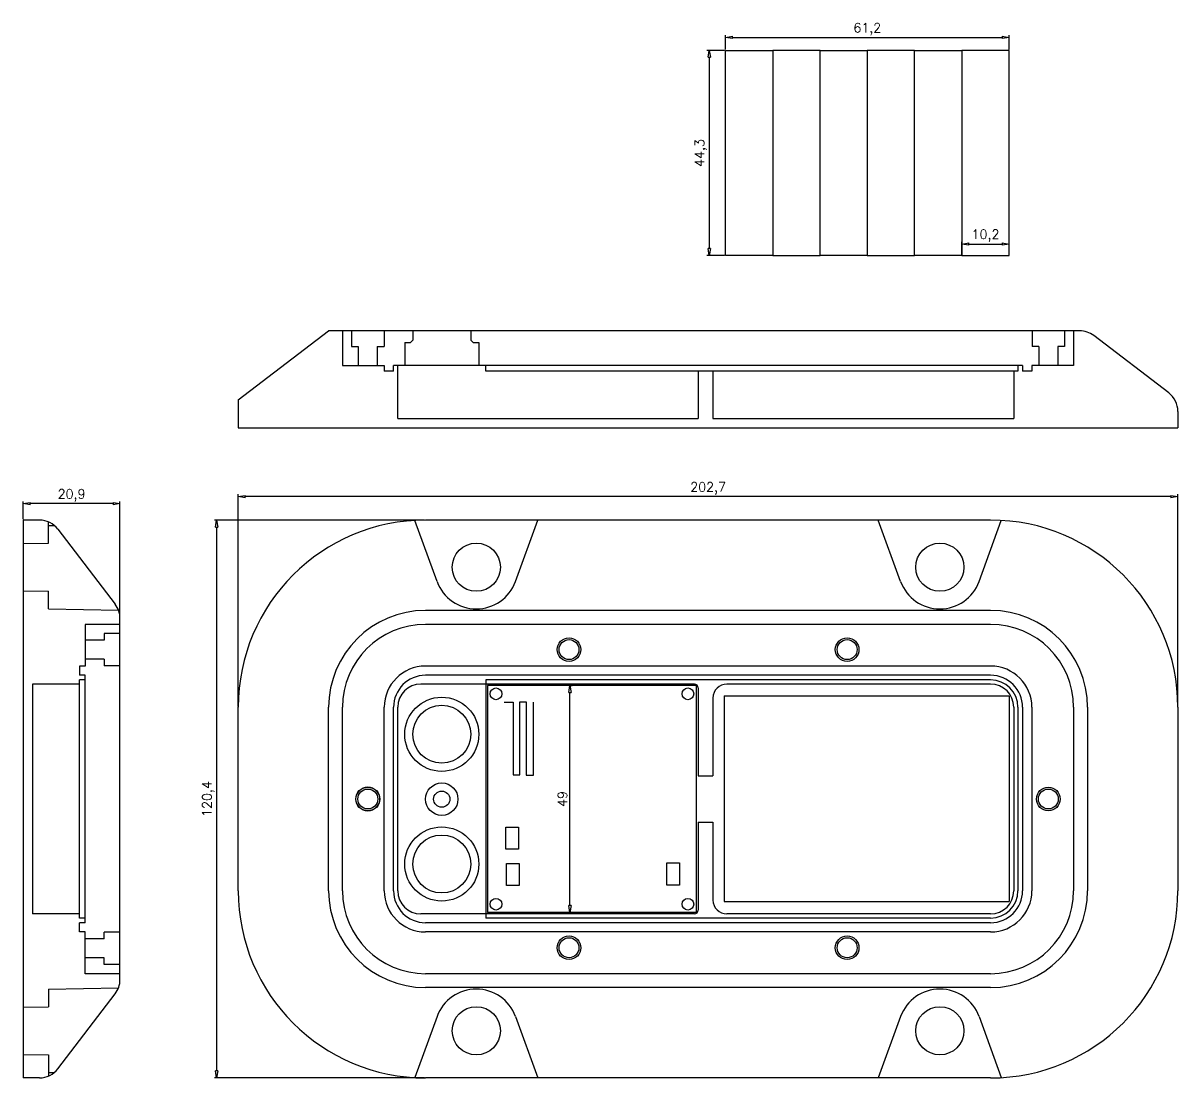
# Model space of a CAD drawing. Header units: millimetres. Extents: x 143 to 817, y 24 to 334.
# Drawn here: x 143.4 to 392.5, y 106.5 to 334.2 of the extents above; entities that cross this region are included whole.
import ezdxf

# ---------------------------------------------------------------- set-up
doc = ezdxf.new("R2010")
doc.units = ezdxf.units.MM
doc.styles.get("Standard").update_dxf_attribs({"font": 'txt.shx', "bigfont": 'whgtxt.shx'})
doc.dimstyles.new('ISO-25', dxfattribs={"dimtxt": 2, "dimasz": 1.5, "dimexe": 0.5, "dimexo": 0.2, "dimtad": 1, "dimtxsty": 'Standard', "dimblk": 'CLOSEDBLANK', "dimcen": 2.5, "dimadec": 0, "dimazin": 0, "dimtfac": 1, "dimtmove": 0, "dimatfit": 3, "dimldrblk": 'CLOSEDBLANK', "dimfxl": 1, "dimarcsym": 0})

# ---------------------------------------------------------------- blocks, each defined once
blk = doc.blocks.new('_ClosedBlank')
at = {"color": 0, "linetype": 'ByBlock', "lineweight": -2}
for p, q in [((-1, 0.17), (0, 0)), ((-1, 0.17), (-1, -0.17)), ((0, 0), (-1, -0.17))]:
    blk.add_line(p, q, dxfattribs=at)
blk = doc.blocks.new('*D1')
at = {"color": 0, "lineweight": -2, "transparency": 16777216}
for p, q in [((261.26, 191.18), (261.84, 191.18)), ((261.34, 143.68), (261.34, 189.68)), ((261.26, 142.18), (261.84, 142.18))]:
    blk.add_line(p, q, dxfattribs=at)
at = {"layer": 'Defpoints', "color": 0, "transparency": 16777216}
for p in [(261.06, 191.18), (261.34, 191.18), (261.06, 142.18)]:
    blk.add_point(p, dxfattribs=at)
at = {"color": 0, "lineweight": -2, "transparency": 16777216, "xscale": 1.5, "yscale": 1.5, "zscale": 1.5}
for p, rotation in [((261.34, 191.18), 90), ((261.34, 142.18), 270)]:
    blk.add_blockref('_ClosedBlank', p, dxfattribs=dict(at, rotation=rotation))
at = {"color": 0, "transparency": 16777216, "insert": (259.72, 166.68), "char_height": 2, "attachment_point": 5, "rotation": 90}
blk.add_mtext('49', dxfattribs=at)
blk = doc.blocks.new('*D2')
at = {"color": 0, "lineweight": -2, "transparency": 16777216}
for p, q in [((189.79, 186.68), (189.79, 232.45)), ((390.99, 231.95), (191.29, 231.95)), ((392.49, 186.68), (392.49, 232.45))]:
    blk.add_line(p, q, dxfattribs=at)
at = {"layer": 'Defpoints', "color": 0, "transparency": 16777216}
for p in [(189.79, 231.95), (189.79, 186.48), (392.49, 186.48)]:
    blk.add_point(p, dxfattribs=at)
at = {"color": 0, "lineweight": -2, "transparency": 16777216, "xscale": 1.5, "yscale": 1.5, "zscale": 1.5, "rotation": 180}
blk.add_blockref('_ClosedBlank', (189.79, 231.95), dxfattribs=at)
at = {"color": 0, "lineweight": -2, "transparency": 16777216, "xscale": 1.5, "yscale": 1.5, "zscale": 1.5}
blk.add_blockref('_ClosedBlank', (392.49, 231.95), dxfattribs=at)
at = {"color": 0, "transparency": 16777216, "insert": (291.14, 233.74), "char_height": 2, "attachment_point": 5}
blk.add_mtext('202,7', dxfattribs=at)
blk = doc.blocks.new('*D3')
at = {"color": 0, "lineweight": -2, "transparency": 16777216}
for p, q in [((229.99, 226.88), (184.63, 226.88)), ((185.13, 225.38), (185.13, 107.98)), ((229.99, 106.48), (184.63, 106.48))]:
    blk.add_line(p, q, dxfattribs=at)
at = {"layer": 'Defpoints', "color": 0, "transparency": 16777216}
for p in [(230.19, 226.88), (185.13, 106.48), (230.19, 106.48)]:
    blk.add_point(p, dxfattribs=at)
at = {"color": 0, "lineweight": -2, "transparency": 16777216, "xscale": 1.5, "yscale": 1.5, "zscale": 1.5}
for p, rotation in [((185.13, 226.88), 90), ((185.13, 106.48), 270)]:
    blk.add_blockref('_ClosedBlank', p, dxfattribs=dict(at, rotation=rotation))
at = {"color": 0, "transparency": 16777216, "insert": (183.34, 166.68), "char_height": 2, "attachment_point": 5, "rotation": 90}
blk.add_mtext('120,4', dxfattribs=at)
blk = doc.blocks.new('*D4')
at = {"color": 0, "lineweight": -2, "transparency": 16777216}
for p, q in [((294.89, 328.47), (294.89, 331.55)), ((356.09, 328.47), (356.09, 331.55)), ((296.39, 331.05), (354.59, 331.05))]:
    blk.add_line(p, q, dxfattribs=at)
at = {"layer": 'Defpoints', "color": 0, "transparency": 16777216}
for p in [(356.09, 331.05), (294.89, 328.27), (356.09, 328.27)]:
    blk.add_point(p, dxfattribs=at)
at = {"color": 0, "lineweight": -2, "transparency": 16777216, "xscale": 1.5, "yscale": 1.5, "zscale": 1.5, "rotation": 180}
blk.add_blockref('_ClosedBlank', (294.89, 331.05), dxfattribs=at)
at = {"color": 0, "lineweight": -2, "transparency": 16777216, "xscale": 1.5, "yscale": 1.5, "zscale": 1.5}
blk.add_blockref('_ClosedBlank', (356.09, 331.05), dxfattribs=at)
at = {"color": 0, "transparency": 16777216, "insert": (325.49, 332.84), "char_height": 2, "attachment_point": 5}
blk.add_mtext('61,2', dxfattribs=at)
blk = doc.blocks.new('*D5')
at = {"color": 0, "lineweight": -2, "transparency": 16777216}
for p, q in [((294.69, 328.27), (290.89, 328.27)), ((291.39, 326.77), (291.39, 285.47)), ((294.69, 283.97), (290.89, 283.97))]:
    blk.add_line(p, q, dxfattribs=at)
at = {"layer": 'Defpoints', "color": 0, "transparency": 16777216}
for p in [(294.89, 328.27), (291.39, 283.97), (294.89, 283.97)]:
    blk.add_point(p, dxfattribs=at)
at = {"color": 0, "lineweight": -2, "transparency": 16777216, "xscale": 1.5, "yscale": 1.5, "zscale": 1.5}
for p, rotation in [((291.39, 328.27), 90), ((291.39, 283.97), 270)]:
    blk.add_blockref('_ClosedBlank', p, dxfattribs=dict(at, rotation=rotation))
at = {"color": 0, "transparency": 16777216, "insert": (289.59, 306.12), "char_height": 2, "attachment_point": 5, "rotation": 90}
blk.add_mtext('44,3', dxfattribs=at)
blk = doc.blocks.new('*D6')
at = {"color": 0, "lineweight": -2, "transparency": 16777216}
for p, q in [((345.89, 284.17), (345.89, 286.97)), ((356.09, 284.17), (356.09, 286.97)), ((347.39, 286.47), (354.59, 286.47))]:
    blk.add_line(p, q, dxfattribs=at)
at = {"layer": 'Defpoints', "color": 0, "transparency": 16777216}
for p in [(356.09, 286.47), (345.89, 283.97), (356.09, 283.97)]:
    blk.add_point(p, dxfattribs=at)
at = {"color": 0, "lineweight": -2, "transparency": 16777216, "xscale": 1.5, "yscale": 1.5, "zscale": 1.5, "rotation": 180}
blk.add_blockref('_ClosedBlank', (345.89, 286.47), dxfattribs=at)
at = {"color": 0, "lineweight": -2, "transparency": 16777216, "xscale": 1.5, "yscale": 1.5, "zscale": 1.5}
blk.add_blockref('_ClosedBlank', (356.09, 286.47), dxfattribs=at)
at = {"color": 0, "transparency": 16777216, "insert": (350.99, 288.27), "char_height": 2, "attachment_point": 5}
blk.add_mtext('10,2', dxfattribs=at)
blk = doc.blocks.new('*D7')
at = {"color": 0, "lineweight": -2, "transparency": 16777216}
for p, q in [((143.38, 227.08), (143.38, 230.93)), ((162.78, 230.43), (144.88, 230.43)), ((164.28, 205.89), (164.28, 230.93))]:
    blk.add_line(p, q, dxfattribs=at)
at = {"layer": 'Defpoints', "color": 0, "transparency": 16777216}
for p in [(143.38, 230.43), (143.38, 226.88), (164.28, 205.69)]:
    blk.add_point(p, dxfattribs=at)
at = {"color": 0, "lineweight": -2, "transparency": 16777216, "xscale": 1.5, "yscale": 1.5, "zscale": 1.5, "rotation": 180}
blk.add_blockref('_ClosedBlank', (143.38, 230.43), dxfattribs=at)
at = {"color": 0, "lineweight": -2, "transparency": 16777216, "xscale": 1.5, "yscale": 1.5, "zscale": 1.5}
blk.add_blockref('_ClosedBlank', (164.28, 230.43), dxfattribs=at)
at = {"color": 0, "transparency": 16777216, "insert": (153.83, 232.23), "char_height": 2, "attachment_point": 5}
blk.add_mtext('20,9', dxfattribs=at)

msp = doc.modelspace()

# ---------------------------------------------------------------- linework, layer by layer
for p, q in [((294.891, 283.97), (294.891, 328.27)), ((294.891, 328.27), (305.091, 328.27)), ((305.091, 328.27), (305.091, 283.97)), ((315.291, 328.27), (305.091, 328.27)), ((315.291, 283.97), (315.291, 328.27)), ((315.291, 328.27), (325.491, 328.27)), ((335.691, 328.27), (325.491, 328.27)), ((325.491, 328.27), (325.491, 283.97)), ((335.691, 283.97), (335.691, 328.27)), ((335.691, 328.27), (345.891, 328.27)), ((356.091, 328.27), (345.891, 328.27)), ((345.891, 328.27), (345.891, 283.97)), ((356.091, 283.97), (356.091, 328.27)), ((305.091, 283.97), (294.891, 283.97)), ((305.091, 283.97), (315.291, 283.97)), ((325.491, 283.97), (315.291, 283.97)), ((325.491, 283.97), (335.691, 283.97)), ((345.891, 283.97), (335.691, 283.97)), ((345.891, 283.97), (356.091, 283.97)), ((189.79, 252.827), (209.29, 267.727)), ((371.3, 267.727), (209.29, 267.727)), ((212.29, 267.727), (212.29, 260.227)), ((369.991, 267.727), (369.991, 260.227)), ((390.527, 254.328), (374.335, 266.7)), ((212.29, 260.227), (221.29, 260.227)), ((221.29, 260.227), (221.29, 259.027)), ((223.29, 259.027), (223.29, 260.227)), ((358.991, 260.227), (223.29, 260.227)), ((224.19, 248.827), (224.19, 260.227)), ((357.991, 260.227), (357.991, 259.027)), ((358.991, 260.227), (358.991, 259.027)), ((360.991, 260.227), (360.991, 259.027)), ((369.991, 260.227), (360.991, 260.227)), ((223.29, 259.027), (221.29, 259.027)), ((288.991, 259.027), (288.991, 248.827)), ((292.191, 259.027), (292.191, 248.827)), ((357.091, 259.027), (357.091, 248.827)), ((360.991, 259.027), (358.991, 259.027)), ((189.79, 252.827), (189.79, 246.827)), ((392.491, 250.355), (392.491, 246.827)), ((189.79, 246.827), (392.491, 246.827)), ((224.19, 248.827), (288.991, 248.827)), ((292.191, 248.827), (357.091, 248.827)), ((143.376, 226.882), (143.376, 106.482)), ((146.904, 226.882), (143.376, 226.882)), ((352.091, 226.882), (230.19, 226.882)), ((150.877, 224.918), (163.249, 208.726)), ((352.091, 207.382), (230.19, 207.382)), ((164.276, 204.382), (156.776, 204.382)), ((156.776, 204.382), (156.776, 195.382)), ((164.276, 127.674), (164.276, 205.69)), ((352.091, 204.382), (230.19, 204.382)), ((156.776, 195.382), (155.576, 195.382)), ((155.576, 195.382), (155.576, 193.382)), ((352.091, 195.382), (230.19, 195.382)), ((156.776, 193.382), (155.576, 193.382)), ((155.576, 140.982), (155.576, 192.382)), ((156.776, 192.382), (155.576, 192.382)), ((156.776, 139.982), (156.776, 193.382)), ((352.091, 193.382), (230.19, 193.382)), ((352.091, 192.382), (243.19, 192.382)), ((243.19, 192.382), (243.19, 140.982)), ((145.376, 191.482), (145.376, 141.882)), ((155.576, 191.482), (145.376, 191.482)), ((288.191, 191.482), (229.19, 191.482)), ((288.59, 191.182), (243.59, 191.182)), ((243.59, 191.182), (243.59, 142.182)), ((288.59, 191.182), (288.59, 142.182)), ((288.991, 190.682), (288.991, 171.652)), ((352.091, 191.482), (295.191, 191.482)), ((247.138, 187.602), (249.083, 187.602)), ((249.083, 187.602), (249.083, 171.923)), ((250.526, 171.923), (250.526, 187.664)), ((250.526, 187.664), (251.906, 187.664)), ((251.906, 187.664), (251.906, 171.861)), ((253.475, 171.861), (253.475, 187.602)), ((292.191, 188.482), (292.191, 171.652)), ((294.591, 188.952), (294.591, 144.552)), ((294.591, 188.952), (356.091, 188.952)), ((356.091, 188.952), (356.091, 144.552)), ((189.79, 146.882), (189.79, 186.482)), ((209.29, 146.882), (209.29, 186.482)), ((212.29, 146.882), (212.29, 186.482)), ((221.29, 146.882), (221.29, 186.482)), ((223.29, 146.882), (223.29, 186.482)), ((223.29, 146.882), (223.29, 186.482)), ((224.19, 146.882), (224.19, 186.482)), ((357.091, 186.482), (357.091, 146.882)), ((357.991, 186.482), (357.991, 146.882)), ((358.991, 186.482), (358.991, 146.882)), ((360.991, 186.482), (360.991, 146.882)), ((369.991, 186.482), (369.991, 146.882)), ((372.991, 186.482), (372.991, 146.882)), ((392.491, 186.482), (392.491, 146.882)), ((249.083, 171.923), (250.526, 171.923)), ((251.906, 171.861), (253.475, 171.861)), ((288.991, 171.652), (292.191, 171.652)), ((288.991, 161.652), (288.991, 142.682)), ((288.991, 161.652), (292.191, 161.652)), ((292.191, 161.652), (292.191, 144.882)), ((294.591, 144.552), (356.091, 144.552)), ((288.59, 142.182), (243.59, 142.182)), ((155.576, 141.882), (145.376, 141.882)), ((156.776, 140.982), (155.576, 140.982)), ((156.776, 139.982), (155.576, 139.982)), ((155.576, 137.982), (155.576, 139.982)), ((288.191, 141.882), (229.19, 141.882)), ((352.091, 139.982), (230.19, 139.982)), ((352.091, 140.982), (243.19, 140.982)), ((352.091, 141.882), (295.191, 141.882)), ((156.776, 137.982), (155.576, 137.982)), ((156.776, 128.982), (156.776, 137.982)), ((352.091, 137.982), (230.19, 137.982)), ((164.276, 128.982), (156.776, 128.982)), ((352.091, 128.982), (230.19, 128.982)), ((150.877, 108.446), (163.249, 124.638)), ((352.091, 125.982), (230.19, 125.982)), ((146.904, 106.482), (143.376, 106.482)), ((352.091, 106.482), (230.19, 106.482))]:
    msp.add_line(p, q)
at = {"color": 5}
for p, q in [((214.24, 267.727), (214.24, 264.327)), ((221.24, 267.727), (221.24, 264.327)), ((227.44, 267.727), (227.44, 265.727)), ((239.94, 267.727), (239.94, 265.727)), ((361.041, 267.727), (361.041, 264.327)), ((368.041, 267.727), (368.041, 264.327)), ((214.24, 264.327), (215.69, 264.327)), ((215.69, 264.327), (215.69, 260.227)), ((219.79, 264.327), (221.24, 264.327)), ((219.79, 264.327), (219.79, 260.227)), ((225.69, 265.227), (226.94, 265.227)), ((225.69, 265.227), (225.69, 260.227)), ((227.44, 265.727), (226.94, 265.227)), ((239.94, 265.727), (240.44, 265.227)), ((240.44, 265.227), (241.69, 265.227)), ((241.69, 265.227), (241.69, 260.227)), ((362.491, 264.327), (361.041, 264.327)), ((362.491, 264.327), (362.491, 260.227)), ((368.041, 264.327), (366.591, 264.327)), ((366.591, 264.327), (366.591, 260.227)), ((160.876, 202.432), (160.876, 200.982)), ((164.276, 202.432), (160.876, 202.432)), ((160.876, 200.982), (156.776, 200.982)), ((160.876, 196.882), (156.776, 196.882)), ((160.876, 196.882), (160.876, 195.432)), ((164.276, 195.432), (160.876, 195.432)), ((160.876, 136.482), (160.876, 137.932)), ((164.276, 137.932), (160.876, 137.932)), ((160.876, 136.482), (156.776, 136.482)), ((160.876, 132.382), (156.776, 132.382)), ((160.876, 130.932), (160.876, 132.382)), ((164.276, 130.932), (160.876, 130.932))]:
    msp.add_line(p, q, dxfattribs=at)
at = {"color": 1}
for p, q in [((243.19, 259.027), (243.19, 260.227)), ((357.991, 259.027), (243.19, 259.027))]:
    msp.add_line(p, q, dxfattribs=at)
at = {"color": 6}
for p, q in [((232.683, 213.634), (227.885, 226.816)), ((249.598, 213.634), (254.42, 226.882)), ((332.683, 213.634), (327.861, 226.882)), ((349.598, 213.634), (354.396, 226.816)), ((148.876, 221.912), (148.876, 226.477)), ((148.876, 225.712), (150.093, 225.733)), ((143.376, 221.816), (148.876, 221.912)), ((143.376, 211.608), (148.876, 211.512)), ((148.876, 207.712), (148.876, 211.512)), ((148.876, 207.712), (163.957, 207.449)), ((148.876, 125.652), (163.957, 125.915)), ((148.876, 125.652), (148.876, 121.852)), ((143.376, 121.756), (148.876, 121.852)), ((232.683, 119.73), (227.885, 106.548)), ((249.598, 119.73), (254.42, 106.482)), ((332.683, 119.73), (327.861, 106.482)), ((349.598, 119.73), (354.396, 106.548)), ((143.376, 111.548), (148.876, 111.452)), ((148.876, 111.452), (148.876, 106.887)), ((148.876, 107.652), (150.093, 107.631))]:
    msp.add_line(p, q, dxfattribs=at)
for points in [[(247.507, 160.635), (250.244, 160.635), (250.244, 155.832), (247.507, 155.832)], [(247.642, 152.784), (250.379, 152.784), (250.379, 147.98), (247.642, 147.98)], [(282.249, 152.887), (284.986, 152.887), (284.986, 148.084), (282.249, 148.084)]]:
    msp.add_lwpolyline(points, close=True)
for centre in [(241.141, 216.712), (341.141, 216.712), (241.141, 116.652), (341.141, 116.652)]:
    msp.add_circle(centre, 5.2, dxfattribs=at)
at = {"color": 1}
for centre, radius in [((261.141, 198.927), 2.55), ((261.141, 198.927), 2.15), ((321.141, 198.927), 2.55), ((321.141, 198.927), 2.15), ((217.74, 166.682), 2.55), ((217.74, 166.682), 2.15), ((364.541, 166.682), 2.55), ((364.541, 166.682), 2.15), ((261.141, 134.577), 2.55), ((321.141, 134.577), 2.55), ((261.141, 134.577), 2.15), ((321.141, 134.577), 2.15)]:
    msp.add_circle(centre, radius, dxfattribs=at)
for centre, radius in [((245.39, 189.382), 1.26), ((286.79, 189.382), 1.26), ((217.74, 166.682), 2.6), ((245.39, 143.982), 1.26), ((286.79, 143.982), 1.26)]:
    msp.add_circle(centre, radius)
at = {"color": 5}
for centre, radius in [((233.69, 180.652), 8), ((233.69, 180.652), 6.25), ((233.69, 152.652), 8), ((233.69, 152.652), 6.25)]:
    msp.add_circle(centre, radius, dxfattribs=at)
at = {"color": 3}
for radius in [3.5, 1.75]:
    msp.add_circle((233.69, 166.652), radius, dxfattribs=at)
for centre, radius, start, end in [((371.3, 262.727), 5, 52.61646, 90), ((387.491, 250.355), 5, 0, 52.61646), ((146.904, 221.882), 5, 37.38354, 90), ((230.19, 186.482), 40.4, 90, 180), ((352.091, 186.482), 40.4, 0, 90), ((159.276, 205.69), 5, 0, 37.38354), ((230.19, 186.482), 20.9, 90, 180), ((352.091, 186.482), 20.9, 0, 90), ((230.19, 186.482), 17.9, 90, 180), ((352.091, 186.482), 17.9, 0, 90), ((230.19, 186.482), 8.9, 90, 180), ((352.091, 186.482), 8.9, 0, 90), ((230.19, 186.482), 6.9, 90, 180), ((352.091, 186.482), 6.9, 0, 90), ((352.091, 186.482), 5.9, 0, 90), ((229.19, 186.482), 5, 90, 180), ((288.191, 190.682), 0.8, 0, 90), ((295.191, 188.482), 3, 90, 180), ((352.091, 186.482), 5, 0, 90), ((230.19, 146.882), 40.4, 180, 270), ((230.19, 146.882), 20.9, 180, 270), ((230.19, 146.882), 17.9, 180, 270), ((230.19, 146.882), 8.9, 180, 270), ((230.19, 146.882), 6.9, 180, 270), ((229.19, 146.882), 5, 180, 270), ((295.191, 144.882), 3, 180, 270), ((352.091, 146.882), 5, 270, 0), ((352.091, 146.882), 5.9, 270, 0), ((352.091, 146.882), 6.9, 270, 0), ((352.091, 146.882), 8.9, 270, 0), ((352.091, 146.882), 17.9, 270, 0), ((352.091, 146.882), 20.9, 270, 0), ((352.091, 146.882), 40.4, 270, 0), ((288.191, 142.682), 0.8, 270, 0), ((159.276, 127.674), 5, 322.61646, 0), ((146.904, 111.482), 5, 270, 322.61646)]:
    msp.add_arc(centre, radius, start, end)
at = {"color": 6}
for centre, start, end in [((241.141, 216.712), 200, 340), ((341.141, 216.712), 200, 340), ((241.141, 116.652), 20, 160), ((341.141, 116.652), 20, 160)]:
    msp.add_arc(centre, 9, start, end, dxfattribs=at)

# ---------------------------------------------------------------- dimensions: what is measured, and where the dimension line sits
for base, p1, p2, picture, middle in [((356.091, 331.051), (294.891, 328.27), (356.091, 328.27), '*D4', (325.491, 332.843)), ((356.091, 286.474), (345.891, 283.97), (356.091, 283.97), '*D6', (350.991, 288.265)), ((189.79, 231.95), (392.491, 186.482), (189.79, 186.482), '*D2', (291.141, 233.742)), ((143.376, 230.434), (164.276, 205.69), (143.376, 226.882), '*D7', (153.826, 232.226))]:
    dim = msp.add_linear_dim(base=base, p1=p1, p2=p2, dimstyle='ISO-25')
    dim.commit()
    dim.dimension.update_dxf_attribs({"geometry": picture, "text_midpoint": middle})
for base, p1, p2, picture, middle in [((291.385, 283.97), (294.891, 328.27), (294.891, 283.97), '*D5', (289.593, 306.12)), ((185.127, 106.482), (230.19, 226.882), (230.19, 106.482), '*D3', (183.335, 166.682)), ((261.343, 191.182), (261.062, 142.182), (261.062, 191.182), '*D1', (259.718, 166.682))]:
    dim = msp.add_linear_dim(base=base, p1=p1, p2=p2, angle=90, dimstyle='ISO-25')
    dim.commit()
    dim.dimension.update_dxf_attribs({"geometry": picture, "text_midpoint": middle})

doc.saveas('drawing.dxf')
